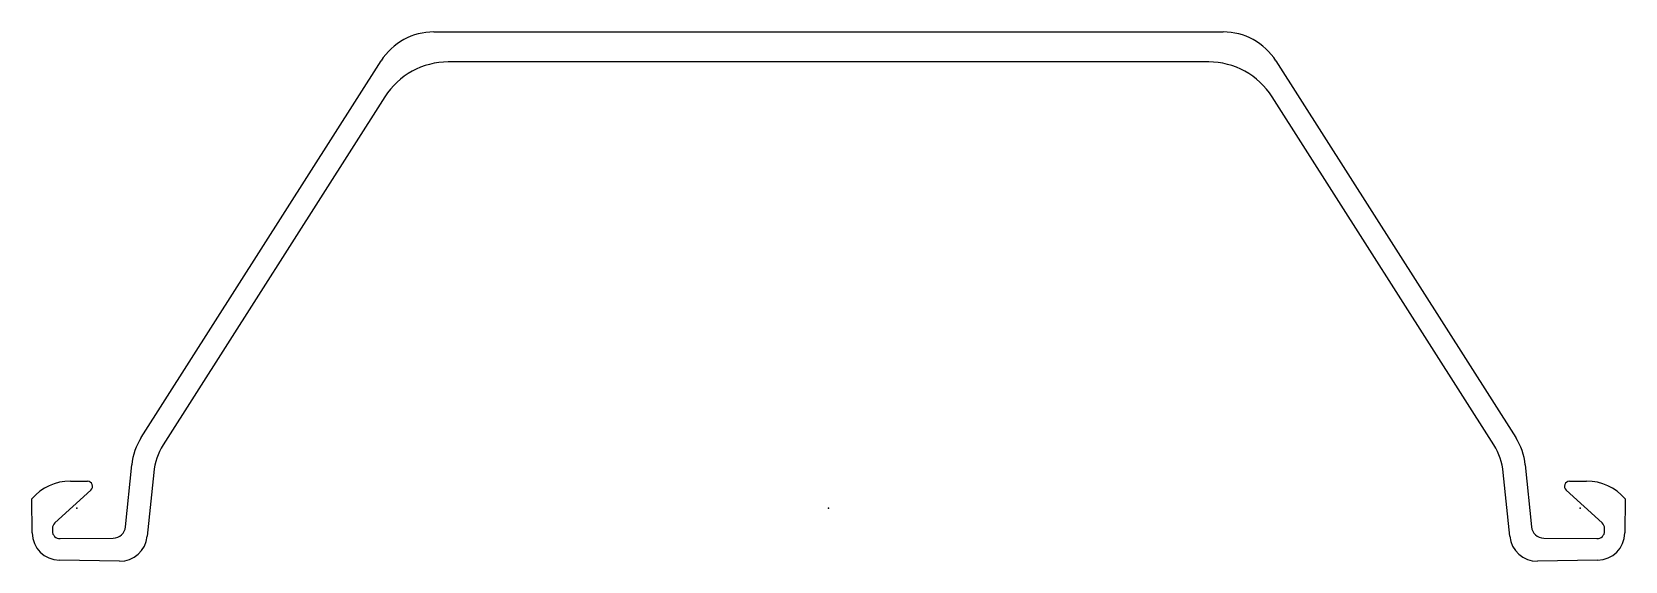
# Model space of a CAD drawing. Extents: x -18 to 618, y -21 to 190.
import ezdxf

# ---------------------------------------------------------------- set-up
doc = ezdxf.new("R2010")
doc.units = 0
doc.header["$MEASUREMENT"] = 0
doc.layers.get('0').update_dxf_attribs({"color": 5, "linetype": 'CONTINUOUS'})

msp = doc.modelspace()

# ---------------------------------------------------------------- linework, layer by layer
at = {"linetype": 'Continuous'}
for p, q in [((142.4657, 190), (457.5343, 190)), ((25.68839, 28.22062), (121.38072, 178.43219)), ((478.61926, 178.43219), (574.31158, 28.22062)), ((451.76154, 178), (148.23846, 178)), ((122.9368, 164.11913), (34.42831, 25.19029)), ((565.57166, 25.19029), (477.0632, 164.11913)), ((19.42536, -7.43772), (21.8975, 17.27672)), ((30.63728, 14.24706), (28.08686, -11.23866)), ((571.91315, -11.23866), (569.36273, 14.24706)), ((578.10248, 17.27672), (580.57465, -7.43772)), ((5.54634, 7.22061), (-8.82349, -5.90785)), ((-2.56442, 10.75986), (4.21586, 10.69708)), ((608.82349, -5.90785), (594.45367, 7.22061)), ((595.78412, 10.69708), (602.56439, 10.75986)), ((-17.8377, -9.89983), (-18, 3.7)), ((618, 3.7), (617.83771, -9.89983)), ((-9.8, -8.12268), (-9.8, -9.17646)), ((-6.76665, -12.17627), (14.50577, -11.93975)), ((585.4942, -11.93975), (606.76666, -12.17627)), ((609.79999, -9.17646), (609.79999, -8.12268)), ((16.96964, -21.14199), (-7.01037, -20.76722)), ((607.01038, -20.76722), (583.03033, -21.14199))]:
    msp.add_line(p, q, dxfattribs=at)
for centre, radius, start, end in [((142.4657, 165), 25, 90, 147.50081), ((457.5343, 165), 25, 32.4992, 90), ((148.23846, 148), 30, 90, 147.4997), ((451.76154, 148), 30, 32.5003, 90), ((46.77336, 14.78843), 25, 147.50081, 174.28779), ((553.22662, 14.78843), 25, 5.71221, 32.49921), ((55.51303, 11.75769), 25, 147.49969, 174.2853), ((544.487, 11.75769), 25, 5.7147, 32.50038), ((-2.74959, -9.23929), 20, 89.4695, 139.68688), ((4.19734, 8.69716), 2, 312.41523, 89.46949), ((595.80267, 8.69716), 2, 90.53156, 227.58473), ((602.74957, -9.23929), 20, 40.31308, 90.53051), ((-6.8, -8.12268), 3, 132.41521, 180), ((606.79999, -8.12268), 3, 0, 47.58474), ((-6.83848, -9.76856), 11, 180.68375, 269.10463), ((-6.8, -9.17646), 3, 180, 270.63704), ((14.45018, -6.94006), 5, 270.63705, 354.28779), ((17.14153, -10.14333), 11, 269.10463, 354.28531), ((582.85846, -10.14333), 11, 185.7147, 270.89528), ((585.5498, -6.94006), 5, 185.71222, 269.36282), ((606.79999, -9.17646), 3, 269.36352, 0), ((606.8385, -9.76856), 11, 270.89528, 359.31625)]:
    msp.add_arc(centre, radius, start, end, dxfattribs=at)
for p in [(0, 0), (300, 0), (600, 0)]:
    msp.add_point(p, dxfattribs=at)

doc.saveas('drawing.dxf')
